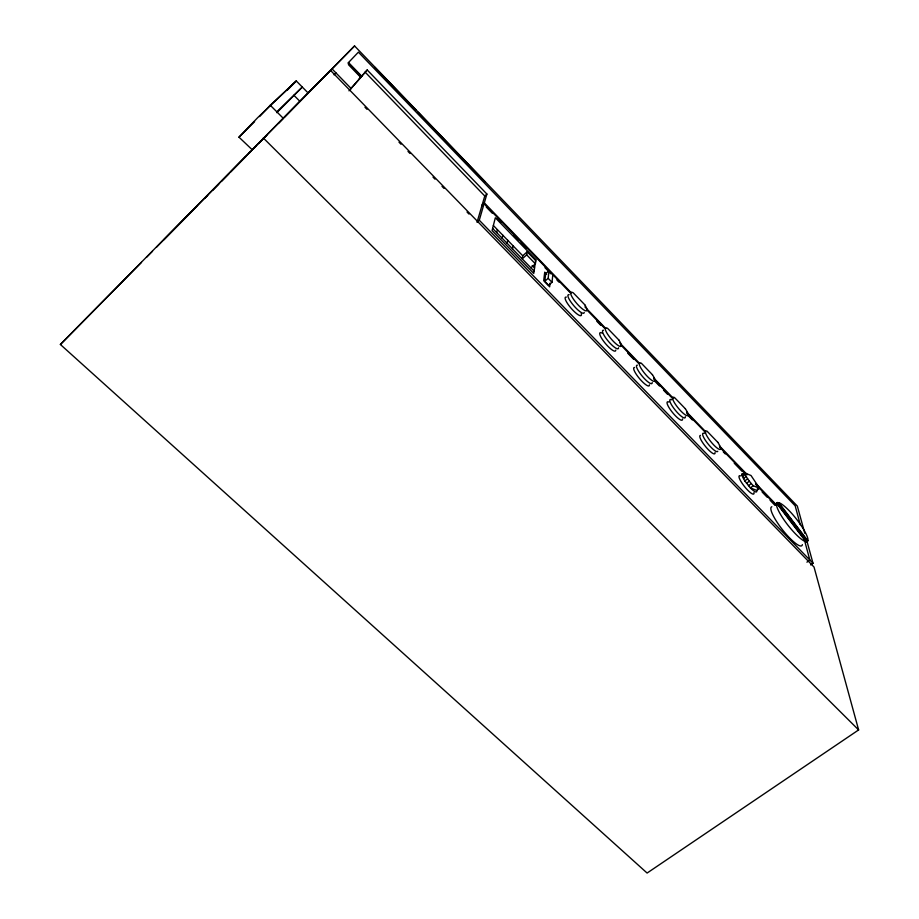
<?xml version="1.0" encoding="UTF-8"?>
<svg xmlns="http://www.w3.org/2000/svg" width="919" height="919" viewBox="0 0 919 919"><rect width="100%" height="100%" fill="white"/><g stroke="black" fill="none" stroke-linecap="round" stroke-linejoin="round"><path stroke-width="1.38" d="M544.795 281.294L548.149 278.319L549.011 270.783L545.702 273.713L544.795 281.294L548.654 285.269L552.02 282.305L552.813 274.712M550.044 283.144L549.654 286.831L543.692 280.697L544.726 272.185L546.679 274.195M530.895 267.808L535.386 263.822L535.834 260.697L527.207 251.783L522.75 255.781L522.21 258.871L526.69 254.862L527.207 251.783M512.515 248.888L513.112 245.855M507.081 243.294L507.725 240.296M502.13 238.205L502.808 235.23M496.674 232.576L497.386 229.647M477.777 221.605L479.281 220.227L484.083 203.696L570.906 293.414M482.153 204.891L484.324 202.892L486.898 194.047L367.198 69.97L349.909 89.752M483.003 204.696L483.233 203.892M477.03 222.306L484.772 196.011L486.898 194.047M807.204 541.693L807.973 540.452A24.675 5.238 51.8 0 0 797.37 520.257A24.675 5.238 51.8 0 0 779.266 502.796L777.371 502.544L776.486 503.601A24.675 5.238 51.8 0 0 787.009 523.991A24.675 5.238 51.8 0 0 805.4 541.578L807.204 541.693L777.371 502.544M252.346 149.866L238.963 137.161L257.711 117.632L296.309 80.975L308.347 93.21M348.979 90.82L361.316 76.817L348.002 63.066L358.399 52.153L795.165 505.806L800.254 524.611M359.651 78.402L367.198 69.97M360.237 77.897L360.73 77.334L348.393 64.594M259.572 116.575L270.278 105.26L296.309 80.975L287.429 90.073M276.803 112.692L302.305 87.075L276.814 111.819M253.667 148.522L255.953 146.19M254.609 121.653L238.963 137.161M60.378 344.487L330.415 70.292L814.027 567.034L858.622 729.927L647.102 873.05L60.378 344.487L141.492 262.386M195.713 207.349L156.517 247.188M198.067 204.96L206.764 196.092M207.12 195.747L249.991 152.117M251.404 150.693L260.043 141.894M260.468 141.48L354.562 45.95L797.336 506.093L804.791 533.307M204.638 198.458L207.66 195.391M212.691 190.267L218.733 184.133M221.743 181.054L228.797 173.898M230.807 171.842L245.89 156.494M248.911 153.427L250.921 151.371M259.066 143.019L266.866 135.082M284.132 117.598L354.562 45.95M278.285 123.479L283.339 118.367L270.278 105.26L269.543 105.892M146.5 257.32L152.508 251.243M163.835 239.779L197.608 205.603M334.056 74.841L335.952 72.911M359.168 78.977L361.316 76.817M481.924 205.695L484.083 203.696M741.851 475.031L744.643 472.86L751.018 475.514L759.565 488.276L756.762 490.424L750.421 487.909L744.792 480.924L741.851 475.031A11.648 2.562 51.4 0 1 743.299 473.71M742.368 476.616L745.183 474.445L744.643 472.86M743.379 478.627L746.182 476.444L745.183 474.445M744.792 480.924L747.606 478.742L746.182 476.444M746.515 483.348L749.341 481.165L747.606 478.742M748.434 485.726L751.26 483.555L753.247 485.737L759.565 488.276L757.325 488.644M753.247 485.737L750.421 487.909A11.648 2.562 51.4 0 0 756.762 490.424M806.916 562.175L809.846 560.027L805.033 542.233M810.673 564.944L812.993 563.255L807.031 541.475M263.316 137.976L858.622 729.927M293.885 95.254L299.927 101.366M364.981 107.259L366.991 109.315M398.995 142.181L400.994 144.237M408.002 151.428L410 153.484M433.01 177.103L435.009 179.159M442.016 186.35L444.015 188.406M467.024 212.025L469.023 214.081M493.365 225.5L522.75 255.781M532.17 265.488L534.559 267.946M492.618 228.417L534.1 271.105M331.931 68.776L351.207 88.592M479.281 220.227L812.993 563.255M348.508 62.526L361.799 76.254M484.324 202.892L570.975 292.472M584.921 306.889L605.839 328.508M619.785 342.913L639.716 363.51M653.662 377.927L673.581 398.513M686.527 411.896L705.459 431.459M719.405 445.876L747.296 474.709M756.257 483.968L776.176 504.565M586.873 309.91L604.84 328.474M620.807 344.97L638.774 363.533M653.742 379.007L672.697 398.593M686.677 413.033L705.631 432.631M719.6 447.071L745.55 473.882M755.533 484.187L775.487 504.818M486.22 206.982L492.205 213.162M497.179 218.297L501.165 222.421M514.112 235.792L518.098 239.916M521.084 242.995L526.07 248.141M544.99 267.693L550.975 273.873M556.948 280.042L558.936 282.099M596.787 321.202L600.773 325.315M627.666 353.103L633.639 359.272M654.558 380.891L659.543 386.026M663.529 390.15L667.504 394.262M687.435 414.848L692.409 419.983M723.287 451.884L725.286 453.94M734.247 463.21L742.219 471.436M762.138 492.021L767.112 497.168M770.099 500.246L775.085 505.393M526.69 254.862L535.386 263.822M548.149 278.319L552.02 282.305M365.096 72.084L484.772 196.011M374.757 67.225L416.181 110.269M418.134 112.302L485.301 182.1M749.341 481.165L751.26 483.555M778.795 502.727L807.778 540.763M778.324 502.67L807.583 541.073M777.853 502.601L807.399 541.383M777.152 502.808L806.744 541.659M776.934 503.072L806.296 541.636M776.704 503.336L805.848 541.613M682.518 418.938A11.775 2.711 50.6 0 1 672.306 412.252A11.775 2.711 50.6 0 1 668.94 402.051M685.31 416.686A11.786 2.677 50.5 0 1 675.12 409.977A11.786 2.677 50.5 0 1 671.709 399.788M802.344 544.634A24.629 5.342 51.9 0 1 783.333 530.814A24.629 5.342 51.9 0 1 771.822 506.76M715.028 452.447A11.706 2.654 51 0 1 706.206 447.335A11.706 2.654 51 0 1 700.45 435.388M717.796 451.252A11.717 2.631 51 0 1 707.113 442.728A11.717 2.631 51 0 1 704.287 433.435M581.222 313.459A12.062 2.86 49.2 0 1 571.986 309.243A12.062 2.86 49.2 0 1 566.345 297.101M584.243 312.38A12.073 2.837 49.2 0 1 573.743 305.636A12.073 2.837 49.2 0 1 569.114 294.689M753.959 492.573A11.637 2.585 51.4 0 1 744.654 486.737A11.637 2.585 51.4 0 1 740.519 475.87M649.423 384.831A11.855 2.757 50.1 0 1 639.785 378.938A11.855 2.757 50.1 0 1 634.592 367.474M652.214 382.534A11.867 2.734 50.1 0 1 642.588 376.606A11.867 2.734 50.1 0 1 637.361 365.153M615.741 350.116A11.958 2.814 49.7 0 1 604.679 342.615A11.958 2.814 49.7 0 1 602.048 333.057M618.533 347.773A11.97 2.78 49.7 0 1 608.481 341.443A11.97 2.78 49.7 0 1 603.542 330.243M535.777 259.526L533.767 273.437L492.079 230.554L495.33 217.757L535.777 259.526M584.737 304.706L573.238 292.816A12.085 2.803 49.2 0 0 572.916 298.353A12.085 2.803 49.2 0 0 584.495 310.335A12.085 2.803 49.2 0 0 584.737 304.706M618.889 340.019L607.585 328.336A11.97 2.757 49.7 0 0 607.643 334.229A11.97 2.757 49.7 0 0 619.027 345.992A11.97 2.757 49.7 0 0 618.889 340.019M652.433 374.711L641.336 363.235A11.878 2.711 50.1 0 0 641.761 369.449A11.878 2.711 50.1 0 0 652.938 381.006A11.878 2.711 50.1 0 0 652.433 374.711M685.402 408.806L674.489 397.525A11.798 2.654 50.5 0 0 675.27 404.05A11.798 2.654 50.5 0 0 686.252 415.411A11.798 2.654 50.5 0 0 685.402 408.806M717.785 442.303L707.079 431.218A11.729 2.596 50.9 0 0 708.193 438.053A11.729 2.596 50.9 0 0 718.991 449.219A11.729 2.596 50.9 0 0 717.785 442.303"/></g></svg>
